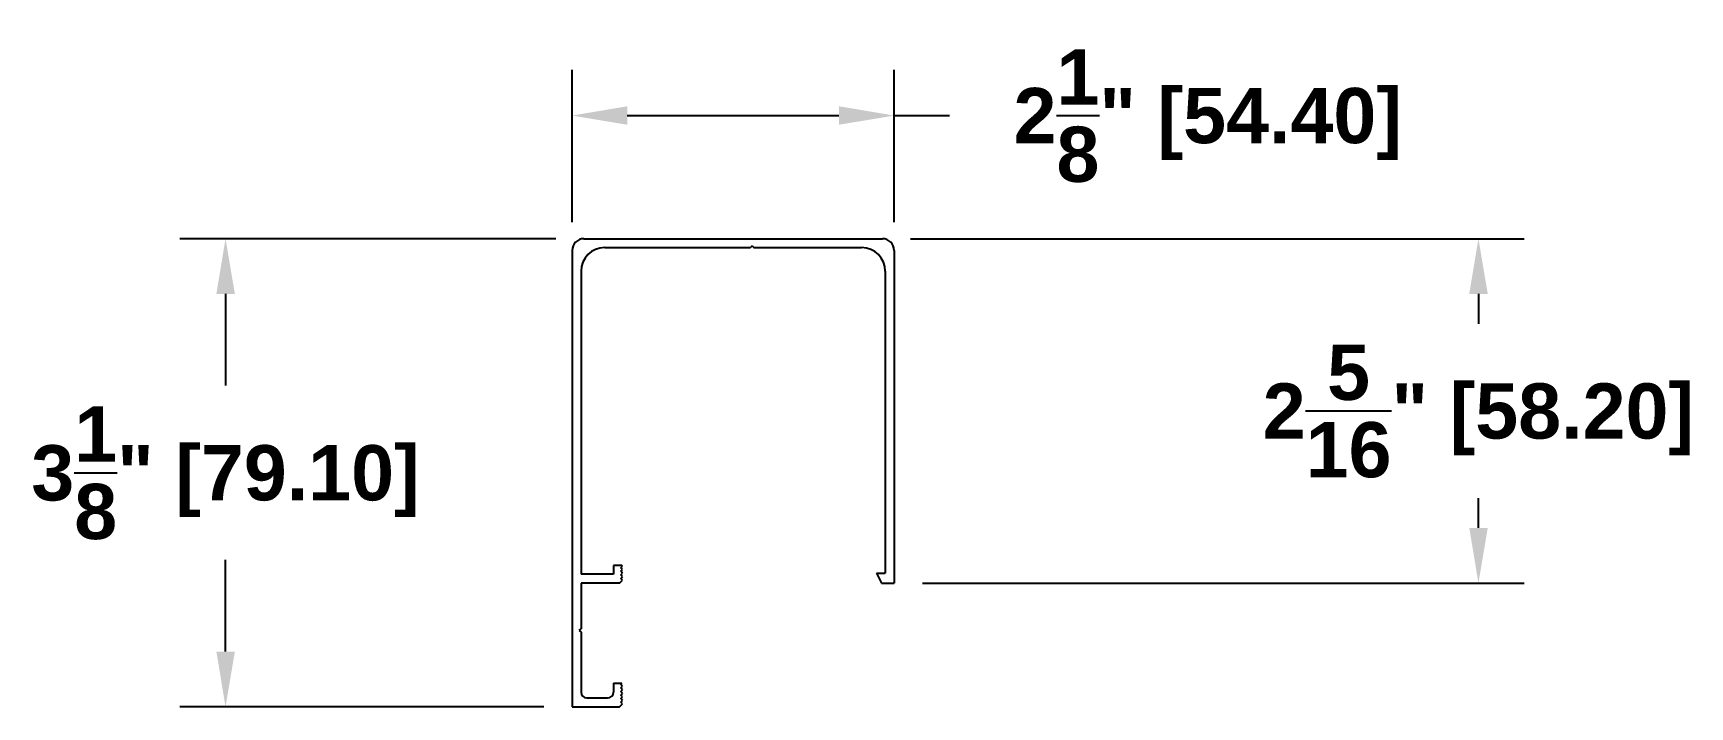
# Model space of a CAD drawing. Header units: inches. Extents: x -3.6 to 7.4, y 0 to 4.5.
import ezdxf

# ---------------------------------------------------------------- set-up
doc = ezdxf.new("R2010")
doc.units = ezdxf.units.IN
doc.header["$MEASUREMENT"] = 0
doc.layers.get('0').update_dxf_attribs({"color": 10})
doc.styles.get("Standard").update_dxf_attribs({"font": ''})
doc.styles.get('Standard').set_extended_font_data('Arial Rounded MT Bold')
doc.dimstyles.get("Standard").update_dxf_attribs({"dimtxt": 0.3675, "dimasz": 0.3675, "dimexe": 0.305, "dimexo": 0.1875, "dimgap": 0.09, "dimtad": 0, "dimtih": 1, "dimtoh": 1, "dimdec": 4, "dimzin": 0, "dimdsep": 46, "dimlunit": 4, "dimtxsty": 'Standard', "dimcen": 0.09, "dimadec": 0, "dimazin": 0, "dimtfac": 1, "dimtdec": 4, "dimtofl": 0, "dimtmove": 0, "dimatfit": 3, "dimfxl": 1, "dimtolj": 1, "dimtzin": 0, "dimarcsym": 0})

# ---------------------------------------------------------------- blocks, each defined once
blk = doc.blocks.new('*D2')
at = {"layer": 'Defpoints', "color": 0, "lineweight": -2, "transparency": 16777216}
for p, q in [((0, 3.223), (0, 4.238)), ((2.142, 3.223), (2.142, 4.238)), ((0.367, 3.933), (1.774, 3.933)), ((2.142, 3.933), (2.509, 3.933))]:
    blk.add_line(p, q, dxfattribs=at)
at = {"layer": 'Defpoints', "color": 0, "transparency": 16777216}
for p in [(2.142, 3.933), (0, 3.035), (2.142, 3.035)]:
    blk.add_point(p, dxfattribs=at)
for points in [[(0.367, 3.995), (0.367, 3.872), (0, 3.933)], [(1.774, 3.995), (1.774, 3.872), (2.142, 3.933)]]:
    blk.add_solid(points, dxfattribs=at)
at = {"layer": 'Defpoints', "color": 0, "transparency": 16777216, "insert": (4.227, 3.933), "char_height": 0.3675, "attachment_point": 5}
blk.add_mtext('\\A1;2{\\H1.000000x;\\S1/8;}" [54.40]', dxfattribs=at)
blk = doc.blocks.new('*D3')
at = {"layer": 'Defpoints', "color": 0, "lineweight": -2, "transparency": 16777216}
for p, q in [((-0.109, 3.114), (-2.61, 3.114)), ((-2.305, 2.747), (-2.305, 2.137)), ((-2.305, 0.368), (-2.305, 0.977)), ((-0.188, 0), (-2.61, 0))]:
    blk.add_line(p, q, dxfattribs=at)
at = {"layer": 'Defpoints', "color": 0, "transparency": 16777216}
for p in [(0.079, 3.114), (-2.305, 0), (0, 0)]:
    blk.add_point(p, dxfattribs=at)
for points in [[(-2.366, 2.747), (-2.243, 2.747), (-2.305, 3.114)], [(-2.366, 0.368), (-2.243, 0.368), (-2.305, 0)]]:
    blk.add_solid(points, dxfattribs=at)
at = {"layer": 'Defpoints', "color": 0, "transparency": 16777216, "insert": (-2.305, 1.557), "char_height": 0.3675, "attachment_point": 5}
blk.add_mtext('\\A1;3{\\H1.000000x;\\S1/8;}" [79.10]', dxfattribs=at)
blk = doc.blocks.new('*D4')
at = {"layer": 'Defpoints', "color": 0, "lineweight": -2, "transparency": 16777216}
for p, q in [((2.25, 3.114), (6.332, 3.114)), ((6.027, 2.747), (6.027, 2.548)), ((6.027, 1.19), (6.027, 1.388)), ((2.329, 0.823), (6.332, 0.823))]:
    blk.add_line(p, q, dxfattribs=at)
at = {"layer": 'Defpoints', "color": 0, "transparency": 16777216}
for p in [(2.063, 3.114), (6.027, 3.114), (2.142, 0.823)]:
    blk.add_point(p, dxfattribs=at)
for points in [[(5.966, 2.747), (6.089, 2.747), (6.027, 3.114)], [(5.966, 1.19), (6.089, 1.19), (6.027, 0.823)]]:
    blk.add_solid(points, dxfattribs=at)
at = {"layer": 'Defpoints', "color": 0, "transparency": 16777216, "insert": (6.027, 1.968), "char_height": 0.3675, "attachment_point": 5}
blk.add_mtext('\\A1;2{\\H1.000000x;\\S5/16;}" [58.20]', dxfattribs=at)

msp = doc.modelspace()

# ---------------------------------------------------------------- linework, layer by layer
for p, q in [((0.07874, 3.11413), (2.06296, 3.11413)), ((0, 3.03539), (0, 0)), ((0.21653, 3.05507), (1.18502, 3.05507)), ((1.19683, 3.06688), (1.18502, 3.05507)), ((1.19683, 3.06688), (1.20864, 3.05507)), ((1.20864, 3.05507), (1.92517, 3.05507)), ((2.1417, 3.03539), (2.1417, 0.82282)), ((0.05905, 2.8976), (0.05905, 0.88188)), ((2.08265, 2.8976), (2.08265, 0.88975)), ((0.27559, 0.88188), (0.05905, 0.88188)), ((0.3307, 0.94093), (0.27559, 0.94093)), ((0.27559, 0.94093), (0.27559, 0.88188)), ((0.32283, 0.92518), (0.33464, 0.93699)), ((0.33464, 0.91337), (0.32283, 0.92518)), ((0.32283, 0.90156), (0.33464, 0.91337)), ((0.33464, 0.88975), (0.32283, 0.90156)), ((0.32283, 0.87794), (0.33464, 0.88975)), ((0.33464, 0.93699), (0.3307, 0.94093)), ((2.02359, 0.88975), (2.08265, 0.88975)), ((2.02359, 0.88975), (2.05706, 0.82282)), ((0.05905, 0.82282), (0.05905, 0.51968)), ((0.31496, 0.82282), (0.05905, 0.82282)), ((0.31496, 0.82282), (0.33464, 0.84251)), ((0.33464, 0.86613), (0.32283, 0.87794)), ((0.32283, 0.85432), (0.33464, 0.86613)), ((0.33464, 0.84251), (0.32283, 0.85432)), ((2.05706, 0.82282), (2.1417, 0.82282)), ((0.04724, 0.50787), (0.05905, 0.51968)), ((0.04724, 0.50787), (0.05905, 0.49606)), ((0.05905, 0.49606), (0.05905, 0.09842)), ((0.27559, 0.15748), (0.3307, 0.15748)), ((0.27559, 0.15748), (0.27559, 0.09842)), ((0.32283, 0.1496), (0.3307, 0.15748)), ((0.33464, 0.13779), (0.32283, 0.1496)), ((0.32283, 0.12598), (0.33464, 0.13779)), ((0.33464, 0.11417), (0.32283, 0.12598)), ((0.32283, 0.10236), (0.33464, 0.11417)), ((0, 0), (0.31496, 0)), ((0.09842, 0.05905), (0.23622, 0.05905)), ((0.31496, 0), (0.33464, 0.01968)), ((0.33464, 0.09055), (0.32283, 0.10236)), ((0.32283, 0.07874), (0.33464, 0.09055)), ((0.33464, 0.06693), (0.32283, 0.07874)), ((0.32283, 0.05512), (0.33464, 0.06693)), ((0.33464, 0.04331), (0.32283, 0.05512)), ((0.32283, 0.0315), (0.33464, 0.04331)), ((0.33464, 0.01968), (0.32283, 0.0315))]:
    msp.add_line(p, q)
for centre, radius, start, end in [((0.07874, 3.03539), 0.07874, 90, 180), ((2.06296, 3.03539), 0.07874, 0, 90), ((0.21653, 2.8976), 0.15748, 90, 180), ((1.92517, 2.8976), 0.15748, 0, 90), ((0.09842, 0.09842), 0.03937, 180, 270), ((0.23622, 0.09842), 0.03937, 270, 0)]:
    msp.add_arc(centre, radius, start, end)

# ---------------------------------------------------------------- dimensions: what is measured, and where the dimension line sits
at = {"layer": 'Defpoints'}
dim = msp.add_linear_dim(base=(2.1417, 3.93339), p1=(0, 3.03539), p2=(2.1417, 3.03539), dimstyle='Standard', dxfattribs=at)
dim.commit()
dim.dimension.update_dxf_attribs({"geometry": '*D2', "text_midpoint": (4.2267, 3.93339)})
for base, p1, p2, picture, middle in [((-2.30458, 0), (0.07874, 3.11413), (0, 0), '*D3', (-2.30458, 1.55706)), ((6.02741, 3.11413), (2.1417, 0.82282), (2.06296, 3.11413), '*D4', (6.02741, 1.96848))]:
    dim = msp.add_linear_dim(base=base, p1=p1, p2=p2, angle=90, dimstyle='Standard', dxfattribs=at)
    dim.commit()
    dim.dimension.update_dxf_attribs({"geometry": picture, "text_midpoint": middle})

doc.saveas('drawing.dxf')
